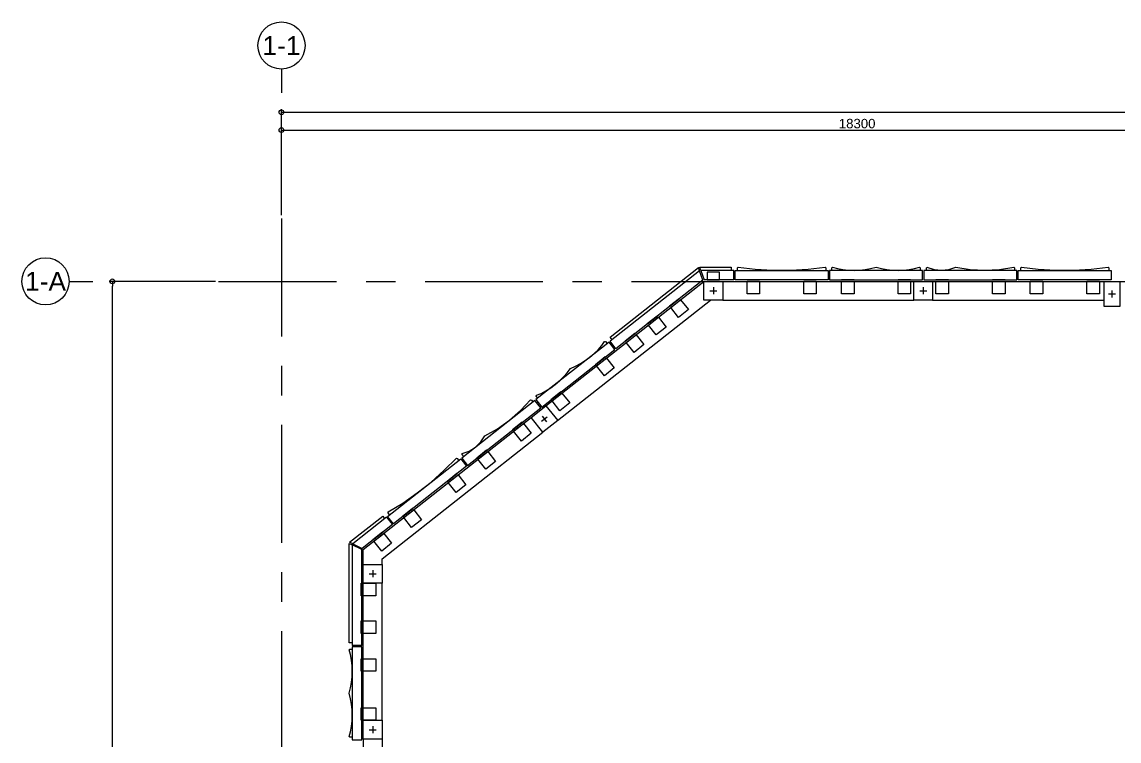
# Model space of a CAD drawing. Header units: millimetres. Extents: x 2519235 to 7246330, y 25937 to 201821.
# Drawn here: x 2519235 to 2536673, y 143207 to 154642 of the extents above; entities that cross this region are included whole.
import ezdxf
from ezdxf.enums import TextEntityAlignment as Align

# ---------------------------------------------------------------- set-up
doc = ezdxf.new("R2010")
doc.units = ezdxf.units.MM
doc.linetypes.add('TA_GL_005.00000', pattern=[13.75, 5, -1.25, 1.25, -1.25, 5])
for name, color, linetype in [('000 - 0_SYM_DWG_GRID-BUBBLE_MAIN_COLOR_1', 7, 'Continuous'), ('000 - 0_SYM_DWG_GRIDLINE_MAIN_COLOR_1', 7, 'Continuous'), ('000 - 0_SYM_DWG_GRIDLINE_MAIN_COLOR_251', 7, 'Continuous'), ('010 - ASPG_DIMS_NOM', 7, 'Continuous'), ('_PLATE-200', 7, 'Continuous'), ('_Wall-PRECAST', 7, 'Continuous'), ('Xref-PLAN-106.940$0$_Beam', 7, 'Continuous'), ('Xref-PLAN-106.940$0$_C300x300', 7, 'Continuous'), ('Xref-PLAN-106.940$0$_C400-250', 7, 'Continuous')]:
    doc.layers.add(name, color=color, linetype=linetype)
doc.styles.add('Arial', font='arial.ttf', dxfattribs={"height": 300})
doc.styles.add('FAMELINE_FOR_CKST', font='arial.ttf')
doc.styles.add('TA', font='', dxfattribs={"height": 4.5})
doc.styles.get('TA').set_extended_font_data('Cordia New')
doc.dimstyles.new('FAMELINE-CKST_C-C', dxfattribs={"dimtxt": 0.3, "dimasz": 0.15, "dimexe": 0.1, "dimexo": 0.1, "dimgap": 0.05, "dimtad": 1, "dimzin": 0, "dimdsep": 46, "dimtxsty": 'FAMELINE_FOR_CKST', "dimblk": 'ORIGIN', "dimblk1": 'ORIGIN', "dimblk2": 'ORIGIN', "dimsah": 1, "dimcen": 0.1, "dimdle": 0.1, "dimclrd": 7, "dimclre": 7, "dimclrt": 7, "dimadec": 0, "dimazin": 0, "dimtfac": 1, "dimtix": 1, "dimtmove": 2, "dimatfit": 3, "dimfxl": 1, "dimtolj": 1, "dimtzin": 0, "dimlwd": -1, "dimlwe": -1, "dimarcsym": 0})

# ---------------------------------------------------------------- blocks, each defined once
blk = doc.blocks.new('Xref-PLAN-106.940$0$_C300-300')
at = {"color": 7}
blk.add_lwpolyline([(-150, 0), (150, 0), (150, -300), (-150, -300)], close=True, dxfattribs=at)
at = {"layer": 'Defpoints', "color": 7}
for p, q in [((-56, -150), (56, -150)), ((0, -94), (0, -206))]:
    blk.add_line(p, q, dxfattribs=at)
blk = doc.blocks.new('Xref-PLAN-106.940$0$_C400-250')
at = {"color": 7}
blk.add_lwpolyline([(125, 0), (125, -400), (-125, -400), (-125, 0)], close=True, dxfattribs=at)
at = {"layer": 'Defpoints', "color": 7}
for p, q in [((0, -144), (0, -256)), ((-56, -200), (56, -200))]:
    blk.add_line(p, q, dxfattribs=at)
blk = doc.blocks.new('Xref-PLAN-106.940')
at = {"layer": 'Xref-PLAN-106.940$0$_Beam', "color": 7}
for p, q in [((121523, 21280), (124034, 23258)), ((124334, 23258), (127369, 23258)), ((127669, 23258), (130394, 23258)), ((121709, 21044), (124138, 22958)), ((124334, 22958), (127369, 22958)), ((127669, 22958), (130394, 22958)), ((118619, 18992), (121288, 21094)), ((118919, 18846), (121473, 20859)), ((118619, 18758), (118619, 18992)), ((118919, 18758), (118919, 18846)), ((118619, 16278), (118619, 18458)), ((118919, 16278), (118919, 18458)), ((118619, 15978), (118619, 12481)), ((118919, 15978), (118919, 12481))]:
    blk.add_line(p, q, dxfattribs=at)
at = {"layer": 'Xref-PLAN-106.940$0$_C300x300', "color": 7}
for p in [(124184, 23258), (127519, 23258), (118769, 18758), (118769, 16278)]:
    blk.add_blockref('Xref-PLAN-106.940$0$_C300-300', p, dxfattribs=at)
at = {"layer": 'Xref-PLAN-106.940$0$_C300x300', "color": 7, "rotation": 38.23393385939269}
blk.add_blockref('Xref-PLAN-106.940$0$_C300-300', (121406, 21187), dxfattribs=at)
at = {"layer": 'Xref-PLAN-106.940$0$_C400-250', "color": 7}
blk.add_blockref('Xref-PLAN-106.940$0$_C400-250', (130519, 23258), dxfattribs=at)
blk = doc.blocks.new('*U436')
at = {"layer": '000 - 0_SYM_DWG_GRIDLINE_MAIN_COLOR_1', "color": 7}
blk.add_line((45, 0), (40, 0), dxfattribs=at)
blk.add_circle((50, 0), 5, dxfattribs=at)
at = {"layer": '000 - 0_SYM_DWG_GRIDLINE_MAIN_COLOR_251', "color": 7, "linetype": 'ByBlock', "ltscale": 5}
blk.add_line((13.33, 0), (-269.03, 0), dxfattribs=at)
at = {"layer": '000 - 0_SYM_DWG_GRIDLINE_MAIN_COLOR_251', "color": 7}
for p in [(-255.69, 0), (0, 0)]:
    blk.add_point(p, dxfattribs=at)
at = {"color": 7, "style": 'TA', "flags": 1}
blk.add_attdef('LOCATION', (6, -6), '', height=4.5, rotation=270, dxfattribs=at)
at = {"layer": '000 - 0_SYM_DWG_GRID-BUBBLE_MAIN_COLOR_1', "color": 7, "style": 'Arial'}
blk.add_attdef('GRID-HEAD', text='', height=4, rotation=270, dxfattribs=at).set_placement((50, 0), align=Align.MIDDLE_CENTER)
blk = doc.blocks.new('*U438')
at = {"layer": '000 - 0_SYM_DWG_GRIDLINE_MAIN_COLOR_1', "color": 7}
blk.add_line((45, 0), (40, 0), dxfattribs=at)
blk.add_circle((50, 0), 5, dxfattribs=at)
at = {"layer": '000 - 0_SYM_DWG_GRIDLINE_MAIN_COLOR_251', "color": 7, "linetype": 'ByBlock', "ltscale": 5}
blk.add_line((13.33, 0), (-589.33, 0), dxfattribs=at)
at = {"layer": '000 - 0_SYM_DWG_GRIDLINE_MAIN_COLOR_251', "color": 7}
blk.add_point((0, 0), dxfattribs=at)
at = {"color": 7, "style": 'TA', "flags": 1}
blk.add_attdef('LOCATION', (6, -6), '', height=4.5, rotation=270, dxfattribs=at)
at = {"layer": '000 - 0_SYM_DWG_GRID-BUBBLE_MAIN_COLOR_1', "color": 7, "style": 'Arial'}
blk.add_attdef('GRID-HEAD', text='', height=4, rotation=180, dxfattribs=at).set_placement((50, 0), align=Align.MIDDLE_CENTER)
blk = doc.blocks.new('_Origin')
at = {"color": 7, "linetype": 'ByBlock', "lineweight": -2}
blk.add_line((0, 0), (-1, 0), dxfattribs=at)
blk.add_circle((0, 0), 0.5, dxfattribs=at)
blk = doc.blocks.new('*D1069')
at = {"layer": '010 - ASPG_DIMS_NOM', "color": 7, "transparency": 16777216}
for p, q in [((2523360, 151567), (2523360, 152973)), ((2541660, 151567), (2541660, 152973)), ((2523435, 152923), (2541585, 152923))]:
    blk.add_line(p, q, dxfattribs=at)
at = {"layer": 'Defpoints', "color": 7, "transparency": 16777216}
for p in [(2541660, 152923), (2523360, 151517), (2541660, 151517)]:
    blk.add_point(p, dxfattribs=at)
at = {"layer": '010 - ASPG_DIMS_NOM', "color": 7, "transparency": 16777216, "xscale": 75, "yscale": 75, "zscale": 75, "rotation": 180}
blk.add_blockref('_Origin', (2523360, 152923), dxfattribs=at)
at = {"layer": '010 - ASPG_DIMS_NOM', "color": 7, "transparency": 16777216, "xscale": 75, "yscale": 75, "zscale": 75}
blk.add_blockref('_Origin', (2541660, 152923), dxfattribs=at)
at = {"layer": '010 - ASPG_DIMS_NOM', "color": 7, "transparency": 16777216, "insert": (2532510, 153025), "char_height": 150, "attachment_point": 5, "style": 'FAMELINE_FOR_CKST'}
blk.add_mtext('\\A1;18300', dxfattribs=at)
blk = doc.blocks.new('*D1072')
at = {"layer": '010 - ASPG_DIMS_NOM', "color": 7, "transparency": 16777216}
for p, q in [((2523360, 151567), (2523360, 153255)), ((2523435, 153205), (2566185, 153205)), ((2566260, 151567), (2566260, 153255))]:
    blk.add_line(p, q, dxfattribs=at)
at = {"layer": 'Defpoints', "color": 7, "transparency": 16777216}
for p in [(2566260, 153205), (2523360, 151517), (2566260, 151517)]:
    blk.add_point(p, dxfattribs=at)
at = {"layer": '010 - ASPG_DIMS_NOM', "color": 7, "transparency": 16777216, "xscale": 75, "yscale": 75, "zscale": 75, "rotation": 180}
blk.add_blockref('_Origin', (2523360, 153205), dxfattribs=at)
at = {"layer": '010 - ASPG_DIMS_NOM', "color": 7, "transparency": 16777216, "xscale": 75, "yscale": 75, "zscale": 75}
blk.add_blockref('_Origin', (2566260, 153205), dxfattribs=at)
at = {"layer": '010 - ASPG_DIMS_NOM', "color": 7, "transparency": 16777216, "insert": (2544810, 153306), "char_height": 150, "attachment_point": 5, "style": 'FAMELINE_FOR_CKST'}
blk.add_mtext('\\A1;42900', dxfattribs=at)
blk = doc.blocks.new('*D1073')
at = {"layer": '010 - ASPG_DIMS_NOM', "color": 7, "transparency": 16777216}
for p, q in [((2522310, 150517), (2520623, 150517)), ((2520673, 135182), (2520673, 150442)), ((2522310, 135107), (2520623, 135107))]:
    blk.add_line(p, q, dxfattribs=at)
at = {"layer": 'Defpoints', "color": 7, "transparency": 16777216}
for p in [(2520673, 150517), (2522360, 150517), (2522360, 135107)]:
    blk.add_point(p, dxfattribs=at)
at = {"layer": '010 - ASPG_DIMS_NOM', "color": 7, "transparency": 16777216, "xscale": 75, "yscale": 75, "zscale": 75}
for p, rotation in [((2520673, 150517), 90), ((2520673, 135107), 270)]:
    blk.add_blockref('_Origin', p, dxfattribs=dict(at, rotation=rotation))
at = {"layer": '010 - ASPG_DIMS_NOM', "color": 7, "transparency": 16777216, "insert": (2520571, 142812), "char_height": 150, "attachment_point": 5, "rotation": 90, "style": 'FAMELINE_FOR_CKST'}
blk.add_mtext('\\A1;15410', dxfattribs=at)

msp = doc.modelspace()

# ---------------------------------------------------------------- linework, layer by layer
at = {"layer": '_PLATE-200', "color": 7}
for points in [[(2530124.878, 150517.068), (2530324.878, 150517.068), (2530324.878, 150511.068), (2530124.878, 150511.068)], [(2530960.101, 150517.069), (2530960.101, 150317.069), (2530760.101, 150317.069), (2530760.101, 150517.069)], [(2531860.101, 150517.069), (2531860.101, 150317.069), (2531660.101, 150317.069), (2531660.101, 150517.069)], [(2532460.101, 150517.069), (2532460.101, 150317.069), (2532260.101, 150317.069), (2532260.101, 150517.069)], [(2533360.101, 150517.069), (2533360.101, 150317.069), (2533160.101, 150317.069), (2533160.101, 150517.069)], [(2533960.101, 150517.069), (2533960.101, 150317.069), (2533760.101, 150317.069), (2533760.101, 150517.069)], [(2534860.101, 150517.069), (2534860.101, 150317.069), (2534660.101, 150317.069), (2534660.101, 150517.069)], [(2535460.101, 150517.069), (2535460.101, 150317.069), (2535260.101, 150317.069), (2535260.101, 150517.069)], [(2536360.101, 150517.069), (2536360.101, 150317.069), (2536160.101, 150317.069), (2536160.101, 150517.069)], [(2529704.01, 150224.793), (2529827.76, 150067.675), (2529670.643, 149943.925), (2529546.892, 150101.043)], [(2529350.496, 149946.355), (2529474.246, 149789.237), (2529317.128, 149665.487), (2529193.378, 149822.605)], [(2528996.981, 149667.917), (2529120.731, 149510.8), (2528963.613, 149387.05), (2528839.863, 149544.167)], [(2528525.629, 149296.667), (2528649.379, 149139.549), (2528492.262, 149015.799), (2528368.512, 149172.917)], [(2527818.6, 148739.792), (2527942.35, 148582.675), (2527785.232, 148458.925), (2527661.482, 148616.042)], [(2527207.415, 148258.401), (2527331.165, 148101.284), (2527174.047, 147977.534), (2527050.297, 148134.651)], [(2526640.218, 147811.667), (2526763.968, 147654.549), (2526606.85, 147530.799), (2526483.1, 147687.917)], [(2526168.865, 147440.417), (2526292.615, 147283.299), (2526135.498, 147159.549), (2526011.748, 147316.667)], [(2525461.836, 146883.542), (2525585.586, 146726.424), (2525428.469, 146602.674), (2525304.719, 146759.792)], [(2524986.556, 146509.197), (2525110.306, 146352.079), (2524953.189, 146228.329), (2524829.439, 146385.447)], [(2524860.096, 145717.073), (2524860.096, 145517.073), (2524660.096, 145517.073), (2524660.096, 145717.073)], [(2524860.096, 145117.073), (2524860.096, 144917.073), (2524660.096, 144917.073), (2524660.096, 145117.073)], [(2524860.096, 144517.073), (2524860.096, 144317.073), (2524660.096, 144317.073), (2524660.096, 144517.073)], [(2524860.096, 143737.073), (2524860.096, 143537.073), (2524660.096, 143537.073), (2524660.096, 143737.073)]]:
    msp.add_lwpolyline(points, close=True, dxfattribs=at)
at = {"layer": '_Wall-PRECAST', "color": 7}
for p, q in [((2530006.004, 150685.413), (2528582.318, 149564.079)), ((2528582.804, 149628.109), (2529988.814, 150735.521)), ((2530006.004, 150685.413), (2529988.814, 150735.521)), ((2530057.573, 150535.09), (2530006.004, 150685.413)), ((2530025.212, 150692.068), (2530007.712, 150742.068)), ((2530007.712, 150742.068), (2530510.096, 150742.068)), ((2530025.212, 150692.068), (2530077.713, 150542.068)), ((2530550.095, 150692.068), (2530025.212, 150692.068)), ((2530510.096, 150742.068), (2530510.096, 150692.068)), ((2530550.096, 150542.068), (2530550.095, 150692.068)), ((2530570.096, 150542.068), (2530570.096, 150692.068)), ((2530570.096, 150692.068), (2532050.096, 150692.068)), ((2530610.096, 150732.068), (2530620.096, 150742.068)), ((2530610.096, 150692.068), (2530610.096, 150732.068)), ((2530620.096, 150742.068), (2530889.185, 150710.069)), ((2530889.185, 150710.069), (2531169.64, 150694.07)), ((2531169.64, 150694.07), (2531450.552, 150694.07)), ((2531450.552, 150694.07), (2531731.007, 150710.069)), ((2531731.007, 150710.069), (2532000.096, 150742.068)), ((2532000.096, 150742.068), (2532010.096, 150732.068)), ((2532010.096, 150732.068), (2532010.096, 150692.068)), ((2532050.096, 150692.068), (2532050.096, 150542.068)), ((2532070.096, 150692.068), (2532070.096, 150542.068)), ((2533550.096, 150692.068), (2532070.096, 150692.068)), ((2532110.096, 150732.068), (2532120.096, 150742.068)), ((2532110.096, 150692.068), (2532110.096, 150732.068)), ((2532120.096, 150742.068), (2532196.043, 150720.276)), ((2532196.043, 150720.276), (2532283.319, 150704.631)), ((2532283.319, 150704.631), (2532371.485, 150695.213)), ((2532371.485, 150695.213), (2532460.096, 150692.068)), ((2532460.096, 150692.068), (2532548.707, 150695.213)), ((2532548.707, 150695.213), (2532636.873, 150704.631)), ((2532636.873, 150704.631), (2532724.149, 150720.276)), ((2532724.149, 150720.276), (2532810.096, 150742.068)), ((2532810.096, 150742.068), (2532896.043, 150720.276)), ((2532896.043, 150720.276), (2532983.319, 150704.631)), ((2532983.319, 150704.631), (2533071.485, 150695.213)), ((2533071.485, 150695.213), (2533160.096, 150692.068)), ((2533160.096, 150692.068), (2533248.707, 150695.213)), ((2533248.707, 150695.213), (2533336.873, 150704.631)), ((2533336.873, 150704.631), (2533424.149, 150720.276)), ((2533424.149, 150720.276), (2533500.096, 150742.068)), ((2533500.096, 150742.068), (2533510.096, 150732.068)), ((2533510.096, 150732.068), (2533510.096, 150692.068)), ((2533550.096, 150542.068), (2533550.096, 150692.068)), ((2533570.096, 150692.068), (2533570.096, 150542.068)), ((2535050.096, 150692.068), (2533570.096, 150692.068)), ((2533610.096, 150732.068), (2533620.096, 150742.068)), ((2533610.096, 150692.068), (2533610.096, 150732.068)), ((2533620.096, 150742.068), (2533731.794, 150706.387)), ((2533731.794, 150706.387), (2533848.429, 150694.324)), ((2533848.429, 150694.324), (2533965.065, 150706.387)), ((2533965.065, 150706.387), (2534076.763, 150742.068)), ((2534076.763, 150742.068), (2534306.306, 150705.439)), ((2534306.306, 150705.439), (2534538.429, 150693.184)), ((2534538.429, 150693.184), (2534770.553, 150705.439)), ((2534770.553, 150705.439), (2535000.096, 150742.068)), ((2535000.096, 150742.068), (2535010.096, 150732.068)), ((2535010.096, 150732.068), (2535010.096, 150692.068)), ((2535050.096, 150542.068), (2535050.096, 150692.068)), ((2535070.096, 150542.068), (2535070.096, 150692.068)), ((2535070.096, 150692.068), (2536550.096, 150692.068)), ((2535110.096, 150732.068), (2535120.096, 150742.068)), ((2535110.096, 150692.068), (2535110.096, 150732.068)), ((2535120.096, 150742.068), (2535389.185, 150710.069)), ((2535389.185, 150710.069), (2535669.64, 150694.07)), ((2535669.64, 150694.07), (2535950.552, 150694.07)), ((2535950.552, 150694.07), (2536231.007, 150710.069)), ((2536231.007, 150710.069), (2536500.096, 150742.068)), ((2536500.096, 150742.068), (2536510.096, 150732.068)), ((2536510.096, 150732.068), (2536510.096, 150692.068)), ((2536550.096, 150692.068), (2536550.096, 150542.068)), ((2530057.573, 150535.09), (2528675.13, 149446.241)), ((2530550.096, 150542.068), (2530077.713, 150542.068)), ((2530324.878, 150662.068), (2530124.878, 150662.068)), ((2530124.878, 150662.068), (2530124.878, 150542.068)), ((2530324.878, 150662.068), (2530124.878, 150662.068)), ((2530124.878, 150662.068), (2530124.878, 150542.068)), ((2530124.878, 150542.068), (2530324.878, 150542.068)), ((2530124.878, 150542.068), (2530324.878, 150542.068)), ((2530324.878, 150542.068), (2530324.878, 150662.068)), ((2530324.878, 150542.068), (2530324.878, 150662.068)), ((2532050.096, 150542.068), (2530570.096, 150542.068)), ((2530760.101, 150548.068), (2530960.101, 150548.068)), ((2530760.101, 150548.068), (2530760.101, 150542.068)), ((2530760.101, 150548.068), (2530960.101, 150548.068)), ((2530760.101, 150548.068), (2530760.101, 150542.068)), ((2530760.101, 150542.068), (2530960.101, 150542.068)), ((2530760.101, 150542.068), (2530960.101, 150542.068)), ((2530960.101, 150548.068), (2530960.101, 150542.068)), ((2530960.101, 150548.068), (2530960.101, 150542.068)), ((2531660.101, 150548.068), (2531860.101, 150548.068)), ((2531660.101, 150548.068), (2531660.101, 150542.068)), ((2531660.101, 150548.068), (2531860.101, 150548.068)), ((2531660.101, 150548.068), (2531660.101, 150542.068)), ((2531660.101, 150542.068), (2531860.101, 150542.068)), ((2531660.101, 150542.068), (2531860.101, 150542.068)), ((2531860.101, 150548.068), (2531860.101, 150542.068)), ((2531860.101, 150548.068), (2531860.101, 150542.068)), ((2532070.096, 150542.068), (2533550.096, 150542.068)), ((2532260.101, 150548.068), (2532460.101, 150548.068)), ((2532260.101, 150548.068), (2532260.101, 150542.068)), ((2532260.101, 150548.068), (2532460.101, 150548.068)), ((2532260.101, 150548.068), (2532260.101, 150542.068)), ((2532260.101, 150542.068), (2532460.101, 150542.068)), ((2532260.101, 150542.068), (2532460.101, 150542.068)), ((2532460.101, 150548.068), (2532460.101, 150542.068)), ((2532460.101, 150548.068), (2532460.101, 150542.068)), ((2533160.101, 150548.068), (2533360.101, 150548.068)), ((2533160.101, 150548.068), (2533160.101, 150542.068)), ((2533160.101, 150548.068), (2533360.101, 150548.068)), ((2533160.101, 150548.068), (2533160.101, 150542.068)), ((2533160.101, 150542.068), (2533360.101, 150542.068)), ((2533160.101, 150542.068), (2533360.101, 150542.068)), ((2533360.101, 150548.068), (2533360.101, 150542.068)), ((2533360.101, 150548.068), (2533360.101, 150542.068)), ((2533570.096, 150542.068), (2535050.096, 150542.068)), ((2533760.101, 150548.068), (2533960.101, 150548.068)), ((2533760.101, 150548.068), (2533760.101, 150542.068)), ((2533760.101, 150548.068), (2533960.101, 150548.068)), ((2533760.101, 150548.068), (2533760.101, 150542.068)), ((2533760.101, 150542.068), (2533960.101, 150542.068)), ((2533760.101, 150542.068), (2533960.101, 150542.068)), ((2533960.101, 150548.068), (2533960.101, 150542.068)), ((2533960.101, 150548.068), (2533960.101, 150542.068)), ((2534660.101, 150548.068), (2534860.101, 150548.068)), ((2534660.101, 150548.068), (2534660.101, 150542.068)), ((2534660.101, 150548.068), (2534860.101, 150548.068)), ((2534660.101, 150548.068), (2534660.101, 150542.068)), ((2534660.101, 150542.068), (2534860.101, 150542.068)), ((2534660.101, 150542.068), (2534860.101, 150542.068)), ((2534860.101, 150548.068), (2534860.101, 150542.068)), ((2534860.101, 150548.068), (2534860.101, 150542.068)), ((2536550.096, 150542.068), (2535070.096, 150542.068)), ((2535260.101, 150548.068), (2535460.101, 150548.068)), ((2535260.101, 150548.068), (2535260.101, 150542.068)), ((2535260.101, 150548.068), (2535460.101, 150548.068)), ((2535260.101, 150548.068), (2535260.101, 150542.068)), ((2535260.101, 150542.068), (2535460.101, 150542.068)), ((2535260.101, 150542.068), (2535460.101, 150542.068)), ((2535460.101, 150548.068), (2535460.101, 150542.068)), ((2535460.101, 150548.068), (2535460.101, 150542.068)), ((2536160.101, 150548.068), (2536360.101, 150548.068)), ((2536160.101, 150548.068), (2536160.101, 150542.068)), ((2536160.101, 150548.068), (2536360.101, 150548.068)), ((2536160.101, 150548.068), (2536160.101, 150542.068)), ((2536160.101, 150542.068), (2536360.101, 150542.068)), ((2536160.101, 150542.068), (2536360.101, 150542.068)), ((2536360.101, 150548.068), (2536360.101, 150542.068)), ((2536360.101, 150548.068), (2536360.101, 150542.068)), ((2529527.712, 150125.395), (2529684.829, 150249.145)), ((2529527.712, 150125.395), (2529684.829, 150249.145)), ((2529531.424, 150120.682), (2529688.542, 150244.432)), ((2529531.424, 150120.682), (2529688.542, 150244.432)), ((2529684.829, 150249.145), (2529688.542, 150244.432)), ((2529684.829, 150249.145), (2529688.542, 150244.432)), ((2529174.197, 149846.957), (2529331.315, 149970.708)), ((2529174.197, 149846.957), (2529331.315, 149970.708)), ((2529177.91, 149842.244), (2529335.027, 149965.994)), ((2529177.91, 149842.244), (2529335.027, 149965.994)), ((2529331.315, 149970.708), (2529335.027, 149965.994)), ((2529331.315, 149970.708), (2529335.027, 149965.994)), ((2529527.712, 150125.395), (2529531.424, 150120.682)), ((2529527.712, 150125.395), (2529531.424, 150120.682)), ((2529174.197, 149846.957), (2529177.91, 149842.244)), ((2529174.197, 149846.957), (2529177.91, 149842.244)), ((2528613.741, 149588.829), (2528582.804, 149628.109)), ((2528820.683, 149568.52), (2528977.8, 149692.27)), ((2528820.683, 149568.52), (2528977.8, 149692.27)), ((2528824.395, 149563.806), (2528981.513, 149687.556)), ((2528824.395, 149563.806), (2528981.513, 149687.556)), ((2528977.8, 149692.27), (2528981.513, 149687.556)), ((2528977.8, 149692.27), (2528981.513, 149687.556)), ((2528566.606, 149551.704), (2527403.936, 148635.954)), ((2528391.327, 149429.642), (2528450.21, 149495.934)), ((2528450.21, 149495.934), (2528496.389, 149560.046)), ((2528496.389, 149560.046), (2528510.432, 149558.378)), ((2528510.432, 149558.378), (2528535.182, 149526.954)), ((2528659.418, 149433.866), (2528566.606, 149551.704)), ((2528675.13, 149446.241), (2528582.318, 149564.079)), ((2528820.683, 149568.52), (2528824.395, 149563.806)), ((2528820.683, 149568.52), (2528824.395, 149563.806)), ((2527496.748, 148518.116), (2528659.418, 149433.866)), ((2528188.669, 149258.034), (2528260.227, 149310.391)), ((2528260.227, 149310.391), (2528327.893, 149367.69)), ((2528327.893, 149367.69), (2528391.327, 149429.642)), ((2528349.331, 149197.269), (2528506.449, 149321.019)), ((2528349.331, 149197.269), (2528506.449, 149321.019)), ((2528353.044, 149192.556), (2528510.161, 149316.306)), ((2528353.044, 149192.556), (2528510.161, 149316.306)), ((2528506.449, 149321.019), (2528510.161, 149316.306)), ((2528506.449, 149321.019), (2528510.161, 149316.306)), ((2527900.298, 149062.809), (2527954.333, 149133.108)), ((2527954.333, 149133.108), (2528035.337, 149169.169)), ((2528035.337, 149169.169), (2528113.58, 149210.88)), ((2528113.58, 149210.88), (2528188.669, 149258.034)), ((2528349.331, 149197.269), (2528353.044, 149192.556)), ((2528349.331, 149197.269), (2528353.044, 149192.556)), ((2527710.315, 148877.266), (2527777.981, 148934.565)), ((2527777.981, 148934.565), (2527841.415, 148996.516)), ((2527841.415, 148996.516), (2527900.298, 149062.809)), ((2527485.425, 148736.043), (2527563.668, 148777.755)), ((2527563.668, 148777.755), (2527638.757, 148824.909)), ((2527638.757, 148824.909), (2527710.315, 148877.266)), ((2527642.301, 148640.395), (2527799.419, 148764.145)), ((2527642.301, 148640.395), (2527799.419, 148764.145)), ((2527646.014, 148635.681), (2527803.131, 148759.431)), ((2527646.014, 148635.681), (2527803.131, 148759.431)), ((2527799.419, 148764.145), (2527803.131, 148759.431)), ((2527799.419, 148764.145), (2527803.131, 148759.431)), ((2527388.224, 148623.579), (2526225.554, 147707.828)), ((2527160.346, 148461.115), (2527318.007, 148631.92)), ((2527318.007, 148631.92), (2527332.051, 148630.252)), ((2527332.051, 148630.252), (2527356.801, 148598.829)), ((2527481.037, 148505.74), (2527388.224, 148623.579)), ((2527403.936, 148635.954), (2527496.748, 148518.116)), ((2527410.609, 148692.127), (2527412.278, 148706.171)), ((2527435.359, 148660.704), (2527410.609, 148692.127)), ((2527412.278, 148706.171), (2527485.425, 148736.043)), ((2527642.301, 148640.395), (2527646.014, 148635.681)), ((2527642.301, 148640.395), (2527646.014, 148635.681)), ((2526318.367, 147589.99), (2527481.037, 148505.74)), ((2526985.575, 148307.861), (2527160.346, 148461.115)), ((2526795.638, 148173.862), (2526985.575, 148307.861)), ((2527031.116, 148159.004), (2527188.234, 148282.754)), ((2527031.116, 148159.004), (2527188.234, 148282.754)), ((2527034.829, 148154.29), (2527191.946, 148278.04)), ((2527034.829, 148154.29), (2527191.946, 148278.04)), ((2527188.234, 148282.754), (2527191.946, 148278.04)), ((2527188.234, 148282.754), (2527191.946, 148278.04)), ((2526526.977, 147963.465), (2526592.648, 148060.608)), ((2526592.648, 148060.608), (2526795.638, 148173.862)), ((2527031.116, 148159.004), (2527034.829, 148154.29)), ((2527031.116, 148159.004), (2527034.829, 148154.29)), ((2526343.722, 147819.128), (2526442.814, 147881.819)), ((2526442.814, 147881.819), (2526526.977, 147963.465)), ((2525948.032, 147512.159), (2526139.626, 147703.795)), ((2526139.626, 147703.795), (2526153.669, 147702.127)), ((2526153.669, 147702.127), (2526178.419, 147670.704)), ((2526225.554, 147707.828), (2526318.367, 147589.99)), ((2526232.228, 147764.002), (2526233.896, 147778.045)), ((2526256.978, 147732.578), (2526232.228, 147764.002)), ((2526233.896, 147778.045), (2526343.722, 147819.128)), ((2526463.92, 147712.269), (2526621.037, 147836.019)), ((2526463.92, 147712.269), (2526621.037, 147836.019)), ((2526463.92, 147712.269), (2526467.632, 147707.556)), ((2526463.92, 147712.269), (2526467.632, 147707.556)), ((2526467.632, 147707.556), (2526624.75, 147831.306)), ((2526467.632, 147707.556), (2526624.75, 147831.306)), ((2526621.037, 147836.019), (2526624.75, 147831.306)), ((2526621.037, 147836.019), (2526624.75, 147831.306)), ((2525047.172, 146779.703), (2526209.842, 147695.454)), ((2526302.655, 147577.615), (2525139.985, 146661.865)), ((2526209.842, 147695.454), (2526302.655, 147577.615)), ((2525737.61, 147326.058), (2525948.032, 147512.159)), ((2525992.567, 147341.019), (2526149.685, 147464.769)), ((2525992.567, 147341.019), (2526149.685, 147464.769)), ((2525996.279, 147336.306), (2526153.397, 147460.056)), ((2525996.279, 147336.306), (2526153.397, 147460.056)), ((2526149.685, 147464.769), (2526153.397, 147460.056)), ((2526149.685, 147464.769), (2526153.397, 147460.056)), ((2525516.929, 147152.244), (2525737.61, 147326.058)), ((2525992.567, 147341.019), (2525996.279, 147336.306)), ((2525992.567, 147341.019), (2525996.279, 147336.306)), ((2525286.707, 146991.281), (2525516.929, 147152.244)), ((2525053.846, 146835.877), (2525055.514, 146849.92)), ((2525078.596, 146804.453), (2525053.846, 146835.877)), ((2525055.514, 146849.92), (2525286.707, 146991.281)), ((2525285.538, 146784.144), (2525442.655, 146907.894)), ((2525285.538, 146784.144), (2525442.655, 146907.894)), ((2525289.25, 146779.431), (2525446.368, 146903.181)), ((2525289.25, 146779.431), (2525446.368, 146903.181)), ((2525442.655, 146907.894), (2525446.368, 146903.181)), ((2525442.655, 146907.894), (2525446.368, 146903.181)), ((2524443.828, 146368.139), (2524969.1, 146781.858)), ((2525031.46, 146767.328), (2524493.817, 146343.865)), ((2524969.1, 146781.858), (2525000.037, 146742.578)), ((2525031.46, 146767.328), (2525124.273, 146649.49)), ((2525139.985, 146661.865), (2525047.172, 146779.703)), ((2525285.538, 146784.144), (2525289.25, 146779.431)), ((2525285.538, 146784.144), (2525289.25, 146779.431)), ((2525124.273, 146649.49), (2524643.781, 146271.041)), ((2524810.258, 146409.8), (2524967.375, 146533.549)), ((2524810.258, 146409.8), (2524967.375, 146533.549)), ((2524813.97, 146405.086), (2524971.088, 146528.836)), ((2524813.97, 146405.086), (2524971.088, 146528.836)), ((2524967.375, 146533.549), (2524971.088, 146528.836)), ((2524967.375, 146533.549), (2524971.088, 146528.836)), ((2524435.096, 144767.067), (2524435.096, 146350.146)), ((2524435.096, 146350.146), (2524485.096, 146325.896)), ((2524493.817, 146343.865), (2524443.828, 146368.139)), ((2524485.096, 146325.896), (2524485.096, 144727.068)), ((2524635.096, 146253.146), (2524485.096, 146325.896)), ((2524493.817, 146343.865), (2524643.781, 146271.041)), ((2524810.258, 146409.8), (2524813.97, 146405.086)), ((2524810.258, 146409.8), (2524813.97, 146405.086)), ((2524635.096, 144727.068), (2524635.096, 146253.146)), ((2524629.096, 145517.073), (2524629.096, 145717.073)), ((2524629.096, 145717.073), (2524635.096, 145717.073)), ((2524629.096, 145517.073), (2524629.096, 145717.073)), ((2524629.096, 145717.073), (2524635.096, 145717.073)), ((2524635.096, 145517.073), (2524635.096, 145717.073)), ((2524635.096, 145517.073), (2524635.096, 145717.073)), ((2524629.096, 145517.073), (2524635.096, 145517.073)), ((2524629.096, 145517.073), (2524635.096, 145517.073)), ((2524629.096, 144917.073), (2524629.096, 145117.073)), ((2524629.096, 145117.073), (2524635.096, 145117.073)), ((2524629.096, 144917.073), (2524629.096, 145117.073)), ((2524629.096, 145117.073), (2524635.096, 145117.073)), ((2524635.096, 144917.073), (2524635.096, 145117.073)), ((2524635.096, 144917.073), (2524635.096, 145117.073)), ((2524629.096, 144917.073), (2524635.096, 144917.073)), ((2524629.096, 144917.073), (2524635.096, 144917.073)), ((2524485.096, 144767.068), (2524435.096, 144767.067)), ((2524435.096, 144657.068), (2524445.096, 144667.068)), ((2524456.888, 144581.121), (2524435.096, 144657.068)), ((2524445.096, 144667.068), (2524485.096, 144667.068)), ((2524472.533, 144493.845), (2524456.888, 144581.121)), ((2524635.096, 144727.068), (2524485.096, 144727.068)), ((2524485.096, 144707.068), (2524485.096, 143227.068)), ((2524635.096, 144707.068), (2524485.096, 144707.068)), ((2524635.096, 143227.068), (2524635.096, 144707.068)), ((2524481.951, 144405.68), (2524472.533, 144493.845)), ((2524485.096, 144317.068), (2524481.951, 144405.68)), ((2524629.096, 144317.073), (2524629.096, 144517.073)), ((2524629.096, 144517.073), (2524635.096, 144517.073)), ((2524629.096, 144317.073), (2524629.096, 144517.073)), ((2524629.096, 144517.073), (2524635.096, 144517.073)), ((2524635.096, 144317.073), (2524635.096, 144517.073)), ((2524635.096, 144317.073), (2524635.096, 144517.073)), ((2524472.533, 144140.292), (2524481.951, 144228.457)), ((2524481.951, 144228.457), (2524485.096, 144317.068)), ((2524629.096, 144317.073), (2524635.096, 144317.073)), ((2524629.096, 144317.073), (2524635.096, 144317.073)), ((2524435.096, 143967.068), (2524456.888, 144053.016)), ((2524456.888, 144053.016), (2524472.533, 144140.292)), ((2524456.888, 143881.121), (2524435.096, 143967.068)), ((2524472.533, 143793.845), (2524456.888, 143881.121)), ((2524481.951, 143705.68), (2524472.533, 143793.845)), ((2524485.096, 143617.068), (2524481.951, 143705.68)), ((2524629.096, 143537.073), (2524629.096, 143737.073)), ((2524629.096, 143737.073), (2524635.096, 143737.073)), ((2524629.096, 143537.073), (2524629.096, 143737.073)), ((2524629.096, 143737.073), (2524635.096, 143737.073)), ((2524635.096, 143537.073), (2524635.096, 143737.073)), ((2524635.096, 143537.073), (2524635.096, 143737.073)), ((2524472.533, 143440.292), (2524481.951, 143528.457)), ((2524481.951, 143528.457), (2524485.096, 143617.068)), ((2524629.096, 143537.073), (2524635.096, 143537.073)), ((2524629.096, 143537.073), (2524635.096, 143537.073)), ((2524435.096, 143277.068), (2524456.888, 143353.016)), ((2524456.888, 143353.016), (2524472.533, 143440.292)), ((2524445.096, 143267.068), (2524435.096, 143277.068)), ((2524485.096, 143267.068), (2524445.096, 143267.068)), ((2524485.096, 143227.068), (2524635.096, 143227.068))]:
    msp.add_line(p, q, dxfattribs=at)

# ---------------------------------------------------------------- block references
at = {"color": 7}
msp.add_blockref('Xref-PLAN-106.940', (2406040.759, 127258.673), dxfattribs=at)
at = {"layer": '000 - 0_SYM_DWG_GRIDLINE_MAIN_COLOR_251', "color": 7, "linetype": 'TA_GL_005.00000'}
for name, xscale, yscale, zscale, rotation, values in [('*U436', 75.00000000000003, 75.00000000000003, 75.00000000000003, 90, {'GRID-HEAD': '1-1'}), ('*U438', 75, 75, 75, 180, {'GRID-HEAD': '1-A'})]:
    msp.add_blockref(name, (2523360.096, 150517.068), dxfattribs=dict(at, xscale=xscale, yscale=yscale, zscale=zscale, rotation=rotation)).add_auto_attribs(values)

# ---------------------------------------------------------------- dimensions: what is measured, and where the dimension line sits
at = {"layer": '010 - ASPG_DIMS_NOM', "color": 7}
for base, p1, p2, angle, picture, middle in [((2566260.096, 153204.568), (2523360.096, 151517.068), (2566260.096, 151517.068), 180, '*D1072', (2544810.096, 153306.154)), ((2541660.096, 152923.318), (2523360.096, 151517.068), (2541660.096, 151517.068), 180, '*D1069', (2532510.096, 153024.955)), ((2520672.596, 150517.068), (2522360.096, 135107.068), (2522360.096, 150517.068), 270, '*D1073', (2520571.01, 142812.068))]:
    dim = msp.add_linear_dim(base=base, p1=p1, p2=p2, angle=angle, dimstyle='FAMELINE-CKST_C-C', override={"dimscale": 500, "dimdec": 0, "dimlfac": 1, "dimclrd": 7, "dimclre": 7, "dimclrt": 7}, dxfattribs=at)
    dim.commit()
    dim.dimension.update_dxf_attribs({"geometry": picture, "text_midpoint": middle})

doc.saveas('drawing.dxf')
